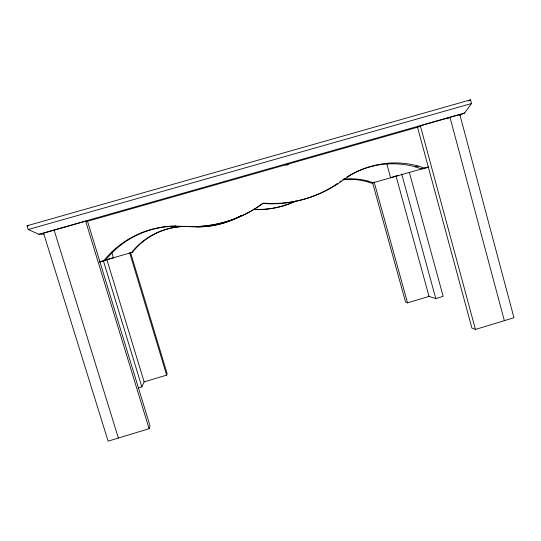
<?xml version="1.0" encoding="UTF-8"?>
<svg xmlns="http://www.w3.org/2000/svg" width="541" height="541" viewBox="0 0 541 541"><rect width="100%" height="100%" fill="white"/><g stroke="black" fill="none" stroke-linecap="round" stroke-linejoin="round"><path stroke-width="0.81" d="M149.113 428.695L150.033 425.882L87.52 221.283L85.674 221.195L43.591 233.185L108.112 441.165L149.113 428.695L85.674 221.195M106.773 259.281L144.143 381.878L166.642 375.129L167.135 373.608L130.604 252.742M137.975 388.032L141.857 386.869L144.204 381.75M459.262 115.443L464.597 113.001L471.522 103.514L470.548 99.835L27.05 225.759L28.227 229.533L38.905 234.294L43.922 234.097M336.049 184.434L337.314 183.555M339.843 181.796L341.107 180.917M335.42 184.873L337.097 184.278L348.877 176.19A89.63 87.946 -72.3 0 1 418.078 166.006L424.874 168.177M337.097 184.278A123.301 120.758 66.3 0 1 270.439 203.47L263.366 203.145L257.536 207.189A124.471 122.138 51.1 0 1 189.959 226.645L190.304 226.659A122.699 120.427 51.1 0 0 256.941 207.467L262.696 203.484L269.675 203.801A121.563 119.088 66.2 0 0 334.771 185.286M343.082 179.578L344.401 178.686M468.29 100.964L470.548 99.835M420.377 125.816L417.524 127.23L471.908 328.062L475.451 329.449L513.95 317.743L459.836 114.57L420.377 125.816L475.451 329.449M256.941 207.467L257.536 207.189M446.744 118.898L449.348 117.681M253.215 209.482L256.664 209.428A92.22 90.753 64.5 0 0 295.656 201.171M269.675 203.801L270.439 203.47M348.877 176.19L347.038 176.893A88.413 86.776 -72.3 0 1 415.305 166.844L418.078 166.006M342.98 179.653A66.935 66.056 -73.5 0 1 366.541 181.593L368.123 181.12L373.283 182.743M175.298 226.104L175.852 226.124A90.604 89.515 -6.9 0 0 105.191 260.471L103.629 260.938A91.882 90.76 -7 0 1 175.298 226.104L183.216 226.354M185.211 226.442L185.522 226.449A68.22 67.584 -3.7 0 0 132.444 252.268L131.564 252.532A68.944 68.294 -3.8 0 1 185.211 226.442L191.061 226.625M372.566 182.709L405.594 302.094L407.535 302.859L429.04 296.407L395.971 175.784M428.371 296.191L435.782 298.578L443.153 296.367L409.409 172.64M99.767 261.851L113.441 257.766L111.73 252.147M105.732 259.991L132.444 252.268M397.96 175.622L371.647 183.21L366.541 181.593M99.51 262.108L105.191 260.471M428.844 167.034L422.014 168.988L415.305 166.844M28.227 229.533L471.522 103.514M38.905 234.294L464.597 113.001M86.465 221.58L418.342 126.993M286.047 165.289L288.481 164.592M428.472 167.027L390.622 177.739L386.829 163.937M27.05 225.759L28.741 225.773M241.448 215.501A91.909 90.543 49.8 0 1 196.397 226.855L196.194 226.848A92.896 91.51 49.9 0 0 241.063 215.737M190.804 226.618L196.397 226.855M182.77 226.341L190.304 226.659M253.614 209.286L256.664 209.428M54.141 230.175L118.391 438.041M103.189 260.167L141.857 386.869M129.617 252.688L166.642 375.129M374.108 181.925L407.535 302.859M401.699 173.986L435.782 298.578M449.997 117.377L504.347 320.664M295.494 201.124A91.246 89.806 64.4 0 1 256.224 209.61M343.549 179.233A67.632 66.732 -73.4 0 1 368.123 181.12"/></g></svg>
